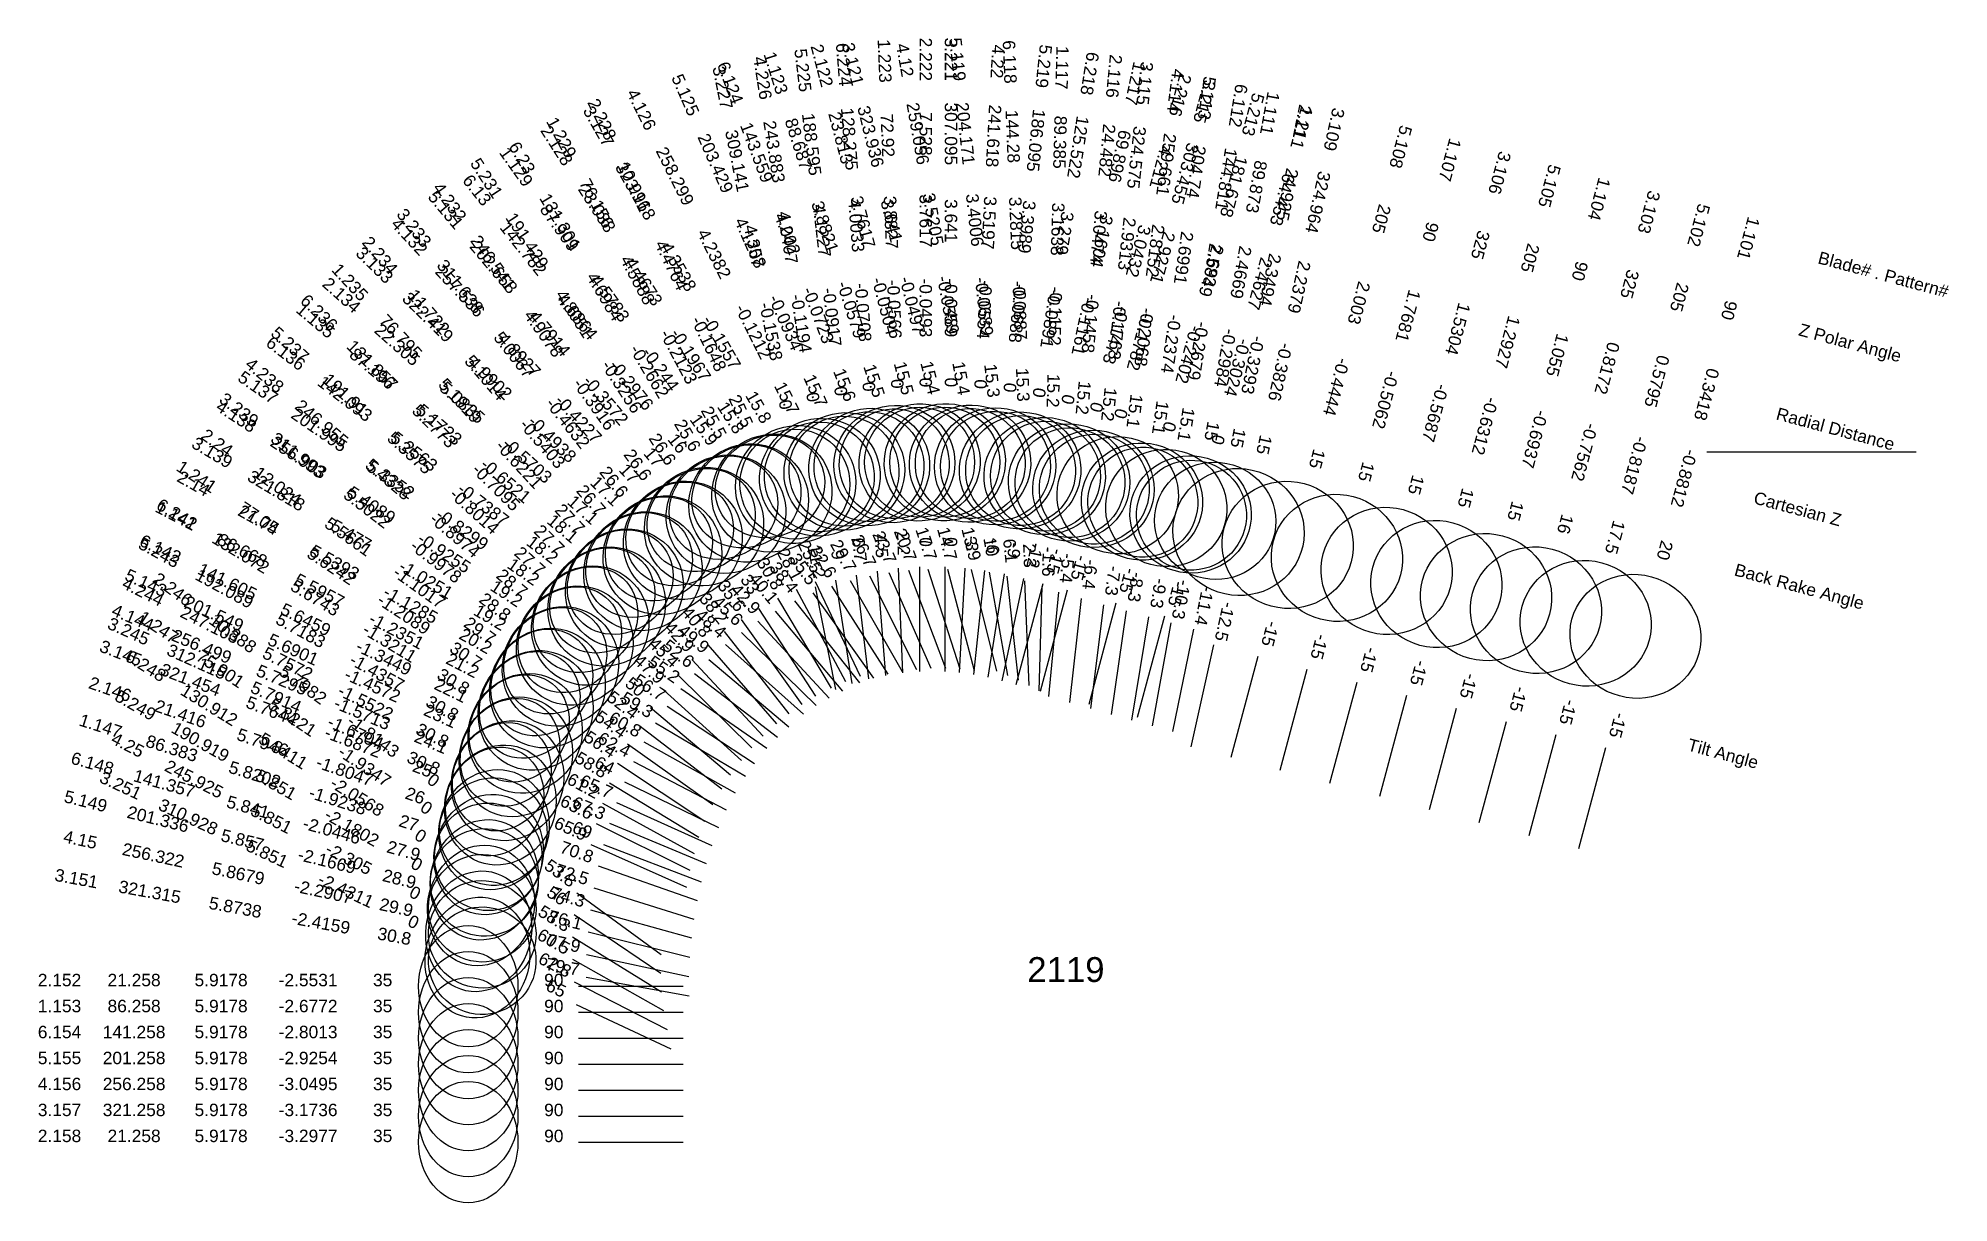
# Model space of a CAD drawing. Header units: inches. Extents: x 28.03 to 37.16, y 14.41 to 19.98.
import ezdxf
from ezdxf.enums import TextEntityAlignment as Align

# ---------------------------------------------------------------- set-up
doc = ezdxf.new("R2010")
doc.units = ezdxf.units.IN
doc.header["$MEASUREMENT"] = 0
for name, color, linetype, true_color in [('Blade_1', 30, 'Continuous', 0xff7f00), ('Blade_2', 7, 'Continuous', 0xcccc00), ('Blade_3', 7, 'Continuous', 0x00cc00), ('Blade_4', 7, 'Continuous', 0x00cccc), ('Blade_5', 7, 'Continuous', 0x0066cc), ('Blade_6', 190, 'Continuous', 0x7f00ff)]:
    doc.layers.add(name, color=color, linetype=linetype, true_color=true_color)
doc.styles.get("Standard").update_dxf_attribs({"font": 'arial.ttf'})

msp = doc.modelspace()

# ---------------------------------------------------------------- linework, layer by layer
msp.add_line((36, 18), (37, 18))
at = {"layer": 'Blade_1'}
for p, q in [((32.1368, 17.4438), (32.1563, 16.9442)), ((32.2785, 17.4396), (32.4307, 16.9634)), ((31.6486, 17.3437), (31.8844, 16.9028)), ((32.7356, 17.3949), (32.6316, 16.9058)), ((32.8218, 17.3575), (32.8082, 16.8577)), ((31.7281, 17.3266), (32.0186, 16.9197)), ((33.4079, 17.2146), (33.2785, 16.7317)), ((33.4386, 17.1826), (33.3491, 16.6907)), ((31.1507, 17.0089), (31.4909, 16.6425)), ((31.2314, 17.0083), (31.614, 16.6865)), ((34.0892, 16.9611), (33.9597, 16.4781)), ((34.8023, 16.7736), (34.6728, 16.2906)), ((30.8718, 16.5207), (31.315, 16.2892)), ((35.5155, 16.5861), (35.3861, 16.1031)), ((30.7954, 16.5128), (31.2121, 16.2364)), ((30.6829, 15.9178), (31.1599, 15.7676)), ((30.588, 15.789), (31.0026, 15.5096)), ((30.6097, 15.3228), (31.1097, 15.3228))]:
    msp.add_line(p, q, dxfattribs=at)
for centre, major_axis, ratio in [((32.1179, 17.9421), (0.2762, 0.0883), 0.963453), ((32.1173, 17.9434), (0.2623, 0.0103), 1), ((32.8362, 17.8848), (0.2899, -0.0079), 0.96483), ((32.8396, 17.8839), (0.2568, -0.0546), 1), ((31.4217, 17.756), (0.236, 0.1685), 0.961748), ((31.4112, 17.7877), (0.2346, 0.1255), 0.902388), ((33.5331, 17.7016), (0.2853, -0.0519), 0.965709), ((33.5373, 17.6976), (0.2536, -0.0679), 1), ((34.2319, 17.4938), (0.3033, -0.0813), 0.965926), ((30.8277, 17.3479), (0.1867, 0.2219), 0.950467), ((30.8081, 17.3779), (0.1949, 0.181), 0.885568), ((34.945, 17.3063), (0.3033, -0.0813), 0.965926), ((35.6582, 17.1188), (0.3033, -0.0813), 0.939693), ((30.4043, 16.7649), (0.1343, 0.257), 0.932626), ((30.3758, 16.7911), (0.147, 0.2217), 0.859513), ((30.1798, 16.0762), (0.0871, 0.2766), 0.891316), ((30.1779, 16.0653), (0.1436, 0.2131), 1), ((30.0822, 15.3228), (0, 0.29), 0.819152)]:
    msp.add_ellipse(centre, major_axis=major_axis, ratio=ratio, dxfattribs=at)
at = {"layer": 'Blade_2'}
for p, q in [((32.2383, 17.4507), (32.2383, 16.9507)), ((32.372, 17.4393), (32.4987, 16.9557)), ((31.7401, 17.3806), (31.9551, 16.9292)), ((31.817, 17.359), (32.0864, 16.9378)), ((32.8274, 17.3698), (32.698, 16.8868)), ((32.9025, 17.3291), (32.855, 16.8313)), ((31.2275, 17.0785), (31.5541, 16.7)), ((31.3107, 17.0792), (31.6844, 16.7471)), ((33.5462, 17.1536), (33.4472, 16.6635)), ((30.9213, 16.6144), (31.3579, 16.3708)), ((30.8434, 16.6054), (31.2501, 16.3146)), ((30.7035, 16.0216), (31.1756, 15.8569)), ((30.6008, 15.8936), (31.0042, 15.5982)), ((30.6097, 15.4469), (31.1097, 15.4469)), ((30.6097, 14.7023), (31.1097, 14.7023))]:
    msp.add_line(p, q, dxfattribs=at)
for centre, major_axis, ratio in [((32.2383, 17.9496), (0.2805, 0.0735), 0.963712), ((32.2383, 17.9507), (0.2625, 0), 1), ((31.5327, 17.8033), (0.2443, 0.1563), 0.962043), ((31.5236, 17.8352), (0.2402, 0.1144), 0.902665), ((32.9526, 17.8542), (0.2887, -0.0275), 0.965011), ((32.9568, 17.8527), (0.2536, -0.0679), 1), ((33.6506, 17.6707), (0.2843, -0.0574), 0.965799), ((30.9165, 17.4297), (0.1927, 0.2167), 0.955665), ((30.8986, 17.4597), (0.2014, 0.1738), 0.893561), ((30.4607, 16.8715), (0.1413, 0.2532), 0.938593), ((30.4339, 16.8983), (0.1547, 0.2164), 0.868213), ((30.2054, 16.1953), (0.0955, 0.2738), 0.898851), ((30.2018, 16.1857), (0.1518, 0.2074), 1), ((30.0822, 15.4469), (0, 0.29), 0.819152), ((30.0822, 14.7023), (0, 0.29), 0.819152)]:
    msp.add_ellipse(centre, major_axis=major_axis, ratio=ratio, dxfattribs=at)
at = {"layer": 'Blade_3'}
for p, q in [((32.359, 17.4511), (32.359, 16.9511)), ((32.4854, 17.4382), (32.6053, 16.9527)), ((31.7402, 17.3557), (31.8374, 16.8653)), ((31.9074, 17.386), (32.155, 16.9516)), ((32.9435, 17.3389), (32.8141, 16.8559)), ((33.0103, 17.2994), (32.9549, 16.8025)), ((31.3047, 17.1412), (31.614, 16.7483)), ((31.3869, 17.1373), (31.7443, 16.7877)), ((33.6427, 17.079), (33.5345, 16.5908)), ((34.3269, 16.8986), (34.1974, 16.4156)), ((30.9766, 16.7056), (31.4065, 16.4504)), ((35.0401, 16.7111), (34.9106, 16.2281)), ((30.8968, 16.6951), (31.2931, 16.3902)), ((30.6683, 16.1242), (31.1248, 15.9203)), ((30.7282, 16.1241), (31.1951, 15.9453)), ((30.6452, 15.4899), (31.1372, 15.4007)), ((30.5972, 15.3599), (31.0503, 15.1486)), ((30.6097, 14.8264), (31.1097, 14.8264))]:
    msp.add_line(p, q, dxfattribs=at)
for centre, major_axis, ratio in [((32.359, 17.9503), (0.2815, 0.0695), 0.96396), ((31.6462, 17.8443), (0.2519, 0.1436), 0.962335), ((32.359, 17.9511), (0.2625, 0), 1), ((31.643, 17.8462), (0.2575, 0.051), 1), ((33.0687, 17.8237), (0.2882, -0.0321), 0.96518), ((33.0729, 17.8218), (0.2536, -0.0679), 1), ((33.7621, 17.6174), (0.3066, -0.068), 0.965864), ((31.0098, 17.5062), (0.2028, 0.2073), 0.955943), ((30.9933, 17.5368), (0.209, 0.1645), 0.893821), ((34.4696, 17.4313), (0.3033, -0.0813), 0.965926), ((35.1828, 17.2438), (0.3033, -0.0813), 0.961262), ((30.523, 16.9749), (0.148, 0.2494), 0.944293), ((30.4978, 17.0022), (0.1622, 0.2108), 0.876669), ((30.2356, 16.3128), (0.1037, 0.2708), 0.906131), ((30.2086, 16.3296), (0.1085, 0.2429), 0.858996), ((30.1262, 15.5841), (0.0518, 0.2853), 0.85865), ((30.149, 15.5689), (0.1086, 0.2329), 1), ((30.0822, 14.8264), (0, 0.29), 0.819152)]:
    msp.add_ellipse(centre, major_axis=major_axis, ratio=ratio, dxfattribs=at)
at = {"layer": 'Blade_4'}
for p, q in [((32.4542, 17.4453), (32.428, 16.9459)), ((31.8372, 17.3867), (31.9152, 16.8928)), ((31.9991, 17.4077), (32.2239, 16.9611)), ((32.5714, 17.4247), (32.6585, 16.9323)), ((33.1178, 17.27), (33.0542, 16.774)), ((31.3853, 17.199), (31.6764, 16.7925)), ((31.466, 17.1906), (31.8061, 16.824)), ((30.9526, 16.7787), (31.3354, 16.4571)), ((31.0322, 16.7852), (31.4503, 16.5111)), ((30.6937, 16.2238), (31.1415, 16.0014)), ((30.7573, 16.2255), (31.2187, 16.0329)), ((30.6479, 15.5987), (31.1368, 15.4939)), ((30.5886, 15.4686), (31.0332, 15.2398)), ((30.6097, 14.9505), (31.1097, 14.9505))]:
    msp.add_line(p, q, dxfattribs=at)
for centre, major_axis, ratio in [((31.7618, 17.8788), (0.259, 0.1304), 0.962624), ((32.4795, 17.9441), (0.2856, 0.0505), 0.964198), ((32.4803, 17.9446), (0.2621, -0.0137), 1), ((31.7593, 17.8806), (0.2593, 0.0409), 1), ((33.1848, 17.7932), (0.2876, -0.0369), 0.965335), ((31.1073, 17.5773), (0.2126, 0.1972), 0.956228), ((31.0922, 17.6084), (0.2163, 0.1548), 0.894088), ((30.5911, 17.0745), (0.159, 0.2425), 0.944513), ((30.5672, 17.1026), (0.1711, 0.2036), 0.876873), ((30.2705, 16.4287), (0.1117, 0.2676), 0.913147), ((30.2428, 16.4478), (0.1183, 0.2382), 0.859103), ((30.1321, 15.7093), (0.0608, 0.2836), 0.867191), ((30.149, 15.695), (0.1176, 0.2285), 1), ((30.0822, 14.9505), (0, 0.29), 0.819152)]:
    msp.add_ellipse(centre, major_axis=major_axis, ratio=ratio, dxfattribs=at)
at = {"layer": 'Blade_5'}
for p, q in [((32.5488, 17.4339), (32.4966, 16.9367)), ((31.9358, 17.4117), (31.9943, 16.9152)), ((32.0916, 17.4237), (32.2929, 16.9661)), ((32.6559, 17.4066), (32.7094, 16.9095)), ((31.469, 17.252), (31.7412, 16.8326)), ((33.1757, 17.2768), (33.0463, 16.7938)), ((31.5481, 17.239), (31.8698, 16.8563)), ((33.225, 17.2406), (33.1531, 16.7458)), ((33.8543, 17.0229), (33.7248, 16.5399)), ((31.0162, 16.8612), (31.3874, 16.5261)), ((31.098, 16.8692), (31.5087, 16.584)), ((34.5646, 16.8361), (34.4351, 16.3531)), ((35.2778, 16.6486), (35.1484, 16.1656)), ((30.7231, 16.3219), (31.1613, 16.0811)), ((30.7905, 16.3255), (31.2461, 16.1195)), ((30.655, 15.7063), (31.1404, 15.5862)), ((30.5795, 15.5764), (31.0147, 15.3304)), ((30.6097, 15.0746), (31.1097, 15.0746))]:
    msp.add_line(p, q, dxfattribs=at)
for centre, major_axis, ratio in [((31.8792, 17.9066), (0.2655, 0.1168), 0.962907), ((31.8773, 17.9083), (0.2607, 0.0307), 1), ((32.5994, 17.9311), (0.2883, 0.0311), 0.96443), ((32.6011, 17.9312), (0.2611, -0.0274), 1), ((33.3009, 17.7626), (0.287, -0.0417), 0.965476), ((33.3051, 17.7598), (0.2536, -0.0679), 1), ((31.2086, 17.6428), (0.222, 0.1866), 0.956519), ((31.1949, 17.6744), (0.2231, 0.1448), 0.894359), ((33.997, 17.5556), (0.3033, -0.0813), 0.965926), ((34.7073, 17.3688), (0.3033, -0.0813), 0.965926), ((30.6648, 17.1701), (0.1654, 0.2382), 0.949961), ((30.6425, 17.1986), (0.1782, 0.1974), 0.885096), ((35.4205, 17.1813), (0.3033, -0.0813), 0.953717), ((30.3099, 16.5428), (0.1195, 0.2642), 0.919903), ((30.2817, 16.5643), (0.1281, 0.2331), 0.859225), ((30.149, 15.8198), (0.1265, 0.2237), 1), ((30.143, 15.8331), (0.0697, 0.2815), 0.875484), ((30.0822, 15.0746), (0, 0.29), 0.819152)]:
    msp.add_ellipse(centre, major_axis=major_axis, ratio=ratio, dxfattribs=at)
at = {"layer": 'Blade_6'}
for p, q in [((32.1848, 17.4344), (32.3619, 16.9668)), ((32.0358, 17.4307), (32.0748, 16.9323)), ((32.6428, 17.4171), (32.5646, 16.9233)), ((32.7398, 17.3842), (32.76, 16.8846)), ((31.5594, 17.3013), (31.8155, 16.8718)), ((31.6412, 17.289), (31.9517, 16.8971)), ((33.332, 17.2115), (33.2514, 16.718)), ((31.0813, 16.9371), (31.4374, 16.5861)), ((31.1627, 16.9408), (31.5598, 16.6371)), ((30.7566, 16.4184), (31.1844, 16.1597)), ((30.8283, 16.4241), (31.2778, 16.2051)), ((30.6668, 15.8127), (31.1482, 15.6775)), ((30.5796, 15.6832), (31.0049, 15.4204)), ((30.6097, 15.1987), (31.1097, 15.1987))]:
    msp.add_line(p, q, dxfattribs=at)
for centre, major_axis, ratio in [((31.998, 17.9277), (0.2712, 0.1027), 0.963184), ((31.9967, 17.9292), (0.2617, 0.0205), 1), ((32.7185, 17.9113), (0.2898, 0.0117), 0.964633), ((32.721, 17.9109), (0.2593, -0.0411), 1), ((31.3136, 17.7024), (0.2273, 0.1801), 0.961453), ((31.3016, 17.7338), (0.2285, 0.1362), 0.902111), ((33.417, 17.7321), (0.2862, -0.0467), 0.965601), ((30.7437, 17.2613), (0.1762, 0.2303), 0.950208), ((30.7227, 17.2905), (0.1867, 0.1894), 0.885326), ((30.3541, 16.6551), (0.127, 0.2607), 0.926395), ((30.3257, 16.6789), (0.1376, 0.2276), 0.85936), ((30.159, 15.9554), (0.0784, 0.2792), 0.883525), ((30.1589, 15.9432), (0.1351, 0.2186), 1), ((30.0822, 15.1987), (0, 0.29), 0.819152)]:
    msp.add_ellipse(centre, major_axis=major_axis, ratio=ratio, dxfattribs=at)

# ---------------------------------------------------------------- texts
for s, height, p in [('Blade# . Pattern#', 0.059375, (36.5334, 18.9305)), ('Z Polar Angle', 0.059375, (36.4412, 18.5864)), ('Radial Distance', 0.059375, (36.3336, 18.1849)), ('Cartesian Z', 0.059375, (36.2261, 17.7835)), ('Back Rake Angle', 0.059375, (36.1339, 17.4394)), ('Tilt Angle', 0.05937, (35.9099, 16.6033))]:
    msp.add_text(s, height=height, rotation=345).set_placement(p, align=Align.MIDDLE_LEFT)
msp.add_text('2119', height=0.11875).set_placement((32.9375, 15.5267), align=Align.MIDDLE_CENTER)
at = {"layer": 'Blade_1'}
for s, height, rotation, p in [('1.123', 0.05937, 287.72387, (31.5235, 19.8019)), ('1.223', 0.05937, 272.24, (32.042, 19.8669)), ('1.117', 0.05937, 268.43884, (32.8894, 19.8366)), ('1.217', 0.05937, 258, (33.2398, 19.7669)), ('1.111', 0.05937, 259.68464, (33.8827, 19.6225)), ('1.211', 0.05937, 255, (34.0355, 19.557)), ('1.229', 0.05937, 298.14098, (30.5016, 19.4882)), ('88.687', 0.05937, 287.72387, (31.6319, 19.4626)), ('72.92', 0.05937, 272.24, (32.0559, 19.511)), ('89.385', 0.05937, 268.43884, (32.8797, 19.4805)), ('69.896', 0.05937, 258, (33.1657, 19.4184)), ('1.129', 0.05937, 305.51593, (30.2874, 19.3452)), ('1.107', 0.05937, 255, (34.7435, 19.403)), ('89.873', 0.05937, 259.68464, (33.8189, 19.272)), ('76.156', 0.05937, 298.14098, (30.6696, 19.174)), ('64.453', 0.05937, 255, (33.9433, 19.2129)), ('1.104', 0.05937, 255, (35.4566, 19.2155)), ('87.909', 0.05937, 305.51593, (30.4944, 19.0553)), ('3.8821', 0.05937, 287.72387, (31.7585, 19.0667)), ('3.8827', 0.05937, 272.24, (32.0722, 19.0957)), ('3.1638', 0.05937, 268.43884, (32.8684, 19.065)), ('3.1604', 0.05937, 258, (33.0793, 19.0119)), ('90', 0.05937, 255, (34.6512, 19.0588)), ('1.101', 0.05937, 255, (36.1698, 19.0279)), ('1.235', 0.05937, 312.87939, (29.4958, 18.791)), ('4.5888', 0.05937, 298.14098, (30.8656, 18.8076)), ('2.4669', 0.05937, 259.68464, (33.7445, 18.8631)), ('2.4627', 0.05937, 255, (33.8357, 18.8114)), ('90', 0.05937, 255, (35.3643, 18.8713)), ('4.5783', 0.05937, 305.51593, (30.7358, 18.717)), ('-0.0579', 0.05937, 287.72387, (31.885, 18.6708)), ('-0.0566', 0.05937, 272.24, (32.0884, 18.6804)), ('-0.1152', 0.05937, 268.43884, (32.857, 18.6495)), ('-0.1161', 0.05937, 258, (32.9929, 18.6053)), ('1.7681', 0.05937, 255, (34.5437, 18.6574)), ('90', 0.05937, 255, (36.0776, 18.6838)), ('1.135', 0.05937, 319.92974, (29.3335, 18.6048)), ('76.795', 0.05937, 312.87939, (29.7382, 18.53)), ('-0.2123', 0.05937, 298.14098, (31.0617, 18.4411)), ('-0.2984', 0.05937, 259.68464, (33.6701, 18.4542)), ('-0.3024', 0.05937, 255, (33.7282, 18.4099)), ('1.055', 0.05937, 255, (35.2568, 18.4699)), ('87.196', 0.05937, 319.92974, (29.6061, 18.3754)), ('-0.244', 0.05937, 305.51593, (30.9773, 18.3787)), ('5.1919', 0.05937, 312.87939, (30.0211, 18.2254)), ('15.5', 0.05937, 287.72387, (31.9935, 18.3314)), ('15.2', 0.05937, 268.43884, (32.8473, 18.2934)), ('-0.5062', 0.05937, 255, (34.4361, 18.2559)), ('0.3418', 0.05937, 255, (35.97, 18.2824)), ('0', 0.0594, 272.24, (32.1024, 18.3244)), ('0', 0.0594, 258, (32.9188, 18.2568)), ('5.1723', 0.05937, 319.92974, (29.9242, 18.1079)), ('15.9', 0.05937, 305.51593, (31.1842, 18.0887)), ('25.5', 0.05937, 298.14098, (31.2297, 18.1269)), ('-0.6937', 0.05937, 255, (35.1492, 18.0684)), ('15', 0.05937, 259.68464, (33.6063, 18.1037)), ('0', 0.0594, 255, (33.636, 18.0658)), ('-0.6221', 0.05937, 312.87939, (30.3039, 17.9209)), ('-0.8812', 0.05937, 255, (35.8624, 17.8809)), ('1.241', 0.05937, 326.4464, (28.7687, 17.857)), ('-0.6521', 0.05937, 319.92974, (30.2423, 17.8403)), ('15', 0.05937, 255, (34.3439, 17.9118)), ('1.141', 0.05937, 332.4195, (28.6737, 17.6689)), ('77.05', 0.05937, 326.4464, (29.0656, 17.6601)), ('27.7', 0.05937, 312.87939, (30.5463, 17.6598)), ('15', 0.05937, 255, (35.057, 17.7243)), ('18.1', 0.05937, 319.92974, (30.5149, 17.611)), ('2.2', 0.05937, 272.24, (32.1322, 17.5625)), ('17.7', 0.05937, 287.72387, (32.2423, 17.5528)), ('86.668', 0.05937, 332.4195, (28.9894, 17.504)), ('5.6242', 0.05937, 326.4464, (29.4119, 17.4303)), ('28.1', 0.05937, 298.14098, (31.5926, 17.4484)), ('-12', 0.05937, 258, (32.7603, 17.511)), ('-1.6', 0.05937, 268.43884, (32.8251, 17.4762)), ('20', 0.05937, 255, (35.7702, 17.5368)), ('35.5', 0.05937, 305.51593, (31.6591, 17.4233)), ('5.5957', 0.05937, 332.4195, (29.3578, 17.3115)), ('-15', 0.05937, 255, (33.4386, 17.3293)), ('-10.3', 0.05937, 259.68464, (33.4599, 17.2995)), ('-1.2089', 0.05937, 326.4464, (29.7583, 17.2006)), ('1.247', 0.05937, 326.02999, (28.586, 17.1378)), ('-1.2351', 0.05937, 332.4195, (29.7262, 17.1191)), ('42.9', 0.05937, 312.87939, (31.0699, 17.0959)), ('49.9', 0.05937, 319.92974, (31.1405, 17.0848)), ('30.7', 0.05937, 326.4464, (30.0552, 17.0037)), ('-15', 0.05937, 255, (34.1199, 17.0758)), ('75.901', 0.05937, 326.02999, (28.8814, 16.9387)), ('21.2', 0.05937, 332.4195, (30.042, 16.9541)), ('-15', 0.05937, 255, (34.833, 16.8883)), ('5.8221', 0.05937, 326.02999, (29.2261, 16.7065)), ('1.147', 0.05937, 342.52457, (28.3174, 16.6625)), ('-15', 0.05937, 255, (35.5462, 16.7008)), ('86.383', 0.05937, 342.52457, (28.6572, 16.5555)), ('56.4', 0.05937, 326.4464, (30.6965, 16.5784)), ('62.4', 0.05937, 332.4195, (30.7666, 16.5756)), ('5.8202', 0.05937, 342.52457, (29.0536, 16.4307)), ('-1.9347', 0.05937, 326.02999, (29.5708, 16.4743)), ('-1.9238', 0.05937, 342.52457, (29.4501, 16.3059)), ('27', 0.05937, 342.52457, (29.7899, 16.1989)), ('0', 0.0594, 326.02999, (29.8663, 16.2752)), ('72.5', 0.05937, 342.52457, (30.5697, 15.9534)), ('56', 0.05937, 326.02999, (30.4895, 15.8553)), ('1.153', 0.05937, 359.99999, (28.1297, 15.3228)), ('86.258', 0.05937, 359.99999, (28.4859, 15.3228)), ('5.9178', 0.05937, 359.99999, (28.9016, 15.3228)), ('-2.6772', 0.05937, 359.99999, (29.3172, 15.3228)), ('35', 0.05937, 359.99999, (29.6734, 15.3228)), ('90', 0.05937, 359.99999, (30.4909, 15.3228))]:
    msp.add_text(s, height=height, rotation=rotation, dxfattribs=at).set_placement(p, align=Align.CENTER)
at = {"layer": 'Blade_2'}
for s, height, rotation, p in [('2.122', 0.05937, 284.68396, (31.7434, 19.8383)), ('2.222', 0.05937, 270, (32.2383, 19.8757)), ('2.116', 0.05937, 264.55266, (33.1379, 19.7979)), ('2.216', 0.05937, 255, (33.455, 19.7121)), ('2.228', 0.05937, 295.46342, (30.6945, 19.5764)), ('23.813', 0.05937, 284.68396, (31.8337, 19.4937)), ('2.11', 0.05937, 258.58501, (34.037, 19.5846)), ('2.128', 0.05937, 302.61118, (30.4804, 19.448)), ('7.528', 0.05937, 270, (32.2383, 19.5194)), ('24.482', 0.05937, 264.55266, (33.1041, 19.4432)), ('4.211', 0.05937, 255, (33.3628, 19.368)), ('10.991', 0.05937, 295.46342, (30.8477, 19.2547)), ('24.925', 0.05937, 258.58501, (33.9665, 19.2354)), ('23.038', 0.05937, 302.61118, (30.6724, 19.1479)), ('3.7617', 0.05937, 284.68396, (31.939, 19.0917)), ('3.7617', 0.05937, 270, (32.2383, 19.1038)), ('3.0474', 0.05937, 264.55266, (33.0647, 19.0295)), ('3.0432', 0.05937, 255, (33.2552, 18.9666)), ('2.234', 0.05937, 310.78788, (29.6388, 18.9199)), ('4.4764', 0.05937, 295.46342, (31.0264, 18.8795)), ('4.4673', 0.05937, 302.61118, (30.8964, 18.7978)), ('2.3494', 0.05937, 258.58501, (33.8843, 18.828)), ('2.134', 0.05937, 318.366, (29.4572, 18.7269)), ('-0.0504', 0.05937, 284.68396, (32.0444, 18.6896)), ('-0.0493', 0.05937, 270, (32.2383, 18.6882)), ('11.722', 0.05937, 310.78788, (29.8715, 18.6501)), ('-0.1458', 0.05937, 264.55266, (33.0252, 18.6157)), ('-0.1648', 0.05937, 295.46342, (31.205, 18.5042)), ('-0.1473', 0.05937, 255, (33.1477, 18.5651)), ('22.305', 0.05937, 318.366, (29.7234, 18.4902)), ('-0.1967', 0.05937, 302.61118, (31.1204, 18.4477)), ('-0.3293', 0.05937, 258.58501, (33.802, 18.4206)), ('5.1014', 0.05937, 310.78788, (30.143, 18.3355)), ('15.5', 0.05937, 284.68396, (32.1347, 18.345)), ('0', 0.0594, 270, (32.2383, 18.3319)), ('5.0835', 0.05937, 318.366, (30.0341, 18.2141)), ('25.5', 0.05937, 295.46342, (31.3582, 18.1826)), ('15.2', 0.05937, 264.55266, (32.9914, 18.2611)), ('15.8', 0.05937, 302.61118, (31.3124, 18.1476)), ('0', 0.0594, 255, (33.0555, 18.221)), ('2.24', 0.05937, 324.43202, (28.8652, 18.02)), ('-0.5403', 0.05937, 310.78788, (30.4145, 18.0208)), ('15', 0.05937, 258.58501, (33.7315, 18.0714)), ('-0.5703', 0.05937, 318.366, (30.3447, 17.9379)), ('2.14', 0.05937, 330.83676, (28.7557, 17.8229)), ('12.024', 0.05937, 324.43202, (29.1549, 17.8128)), ('26.7', 0.05937, 310.78788, (30.6472, 17.7511)), ('21.74', 0.05937, 330.83676, (29.0668, 17.6493)), ('17.1', 0.05937, 318.366, (30.611, 17.7013)), ('5.5661', 0.05937, 324.43202, (29.493, 17.571)), ('14.7', 0.05937, 284.68396, (32.3419, 17.5542)), ('5.5393', 0.05937, 330.83676, (29.4297, 17.4468)), ('25.5', 0.05937, 295.46342, (31.689, 17.4878)), ('32.6', 0.05937, 302.61118, (31.753, 17.459)), ('0', 0.0594, 270, (32.2383, 17.5694)), ('-15', 0.05937, 255, (32.8581, 17.4845)), ('-5.4', 0.05937, 264.55266, (32.9138, 17.4473)), ('2.246', 0.05937, 323.78999, (28.653, 17.3196)), ('-1.1017', 0.05937, 324.43202, (29.8311, 17.3293)), ('-11.4', 0.05937, 258.58501, (33.5697, 17.27)), ('-1.1285', 0.05937, 330.83676, (29.7927, 17.2443)), ('10.888', 0.05937, 323.78999, (28.9405, 17.1092)), ('29.7', 0.05937, 324.43202, (30.1209, 17.1221)), ('40.8', 0.05937, 310.78788, (31.1499, 17.1684)), ('48.4', 0.05937, 318.366, (31.222, 17.1581)), ('20.2', 0.05937, 330.83676, (30.1037, 17.0707)), ('5.7982', 0.05937, 323.78999, (29.2758, 16.8637)), ('2.146', 0.05937, 340.77405, (28.3618, 16.8382)), ('21.416', 0.05937, 340.77405, (28.6982, 16.7209)), ('-1.8143', 0.05937, 323.78999, (29.6112, 16.6181)), ('54.4', 0.05937, 324.43202, (30.7468, 16.6745)), ('60.8', 0.05937, 330.83676, (30.8176, 16.6723)), ('5.7946', 0.05937, 340.77405, (29.0906, 16.5841)), ('-1.8047', 0.05937, 340.77405, (29.483, 16.4472)), ('0', 0.0594, 323.78999, (29.8986, 16.4077)), ('26', 0.05937, 340.77405, (29.8194, 16.3299)), ('70.8', 0.05937, 340.77405, (30.5913, 16.0607)), ('53.8', 0.05937, 323.78999, (30.505, 15.9637)), ('2.152', 0.05937, 359.99999, (28.1297, 15.4469)), ('21.258', 0.05937, 359.99999, (28.4859, 15.4469)), ('5.9178', 0.05937, 359.99999, (28.9016, 15.4469)), ('-2.5531', 0.05937, 359.99999, (29.3172, 15.4469)), ('35', 0.05937, 359.99999, (29.6734, 15.4469)), ('90', 0.05937, 359.99999, (30.4909, 15.4469)), ('2.158', 0.05937, 359.99999, (28.1297, 14.7023)), ('21.258', 0.05937, 359.99999, (28.4859, 14.7023)), ('5.9178', 0.05937, 359.99999, (28.9016, 14.7023)), ('-3.2977', 0.05937, 359.99999, (29.3172, 14.7023)), ('35', 0.05937, 359.99999, (29.6734, 14.7023)), ('90', 0.05937, 359.99999, (30.4909, 14.7023))]:
    msp.add_text(s, height=height, rotation=rotation, dxfattribs=at).set_placement(p, align=Align.CENTER)
at = {"layer": 'Blade_3'}
for s, height, rotation, p in [('3.121', 0.05937, 283.86761, (31.891, 19.8459)), ('3.221', 0.05937, 270, (32.359, 19.8761)), ('3.227', 0.05937, 281.21, (31.2688, 19.7345)), ('3.115', 0.05937, 263.63947, (33.285, 19.7642)), ('3.215', 0.05937, 255, (33.5711, 19.6812)), ('3.127', 0.05937, 299.68393, (30.6793, 19.5406)), ('323.936', 0.05937, 283.86761, (31.9764, 19.5)), ('307.095', 0.05937, 270, (32.359, 19.5198)), ('3.109', 0.05937, 257.49834, (34.1899, 19.547)), ('309.141', 0.05937, 281.21, (31.3381, 19.385)), ('324.575', 0.05937, 263.63947, (33.2455, 19.4101)), ('303.455', 0.05937, 255, (33.4789, 19.3371)), ('323.168', 0.05937, 299.68393, (30.8557, 19.2311)), ('3.106', 0.05937, 255, (34.9812, 19.3405)), ('324.964', 0.05937, 257.49834, (34.1128, 19.1992)), ('3.641', 0.05937, 283.86761, (32.076, 19.0965)), ('3.641', 0.05937, 270, (32.359, 19.1042)), ('3.103', 0.05937, 255, (35.6944, 19.153)), ('3.233', 0.05937, 308.20819, (29.8004, 19.0522)), ('4.357', 0.05937, 281.21, (31.4189, 18.9773)), ('2.9313', 0.05937, 263.63947, (33.1995, 18.9971)), ('4.3538', 0.05937, 299.68393, (31.0615, 18.87)), ('2.9271', 0.05937, 255, (33.3713, 18.9356)), ('325', 0.05937, 255, (34.8889, 18.9963)), ('3.133', 0.05937, 315.62853, (29.6141, 18.8716)), ('311.638', 0.05937, 308.20819, (30.0208, 18.7722)), ('2.2379', 0.05937, 257.49834, (34.0229, 18.7935)), ('-0.0497', 0.05937, 283.86761, (32.1756, 18.693)), ('-0.0489', 0.05937, 270, (32.359, 18.6886)), ('325', 0.05937, 255, (35.6021, 18.8088)), ('322.419', 0.05937, 315.62853, (29.8688, 18.6225)), ('-0.1763', 0.05937, 263.63947, (33.1534, 18.584)), ('1.5304', 0.05937, 255, (34.7814, 18.5949)), ('-0.1557', 0.05937, 299.68393, (31.2673, 18.5089)), ('-0.1538', 0.05937, 281.21, (31.4997, 18.5696)), ('-0.1782', 0.05937, 255, (33.2638, 18.5342)), ('5.0067', 0.05937, 308.20819, (30.2779, 18.4457)), ('4.9902', 0.05937, 315.62853, (30.1658, 18.3318)), ('-0.3826', 0.05937, 257.49834, (33.9329, 18.3877)), ('0.8172', 0.05937, 255, (35.4946, 18.4074)), ('15.4', 0.05937, 283.86761, (32.261, 18.3471)), ('0', 0.0594, 270, (32.359, 18.3323)), ('3.239', 0.05937, 322.42646, (28.9693, 18.1781)), ('15.8', 0.05937, 299.68393, (31.4438, 18.1994)), ('15.2', 0.05937, 263.63947, (33.114, 18.2299)), ('-0.5687', 0.05937, 255, (34.6738, 18.1934)), ('-0.4632', 0.05937, 308.20819, (30.5349, 18.1191)), ('0', 0.0594, 281.21, (31.5689, 18.2202)), ('0', 0.0594, 255, (33.1716, 18.1901)), ('311.993', 0.05937, 322.42646, (29.2517, 17.9609)), ('-0.4938', 0.05937, 315.62853, (30.4629, 18.0412)), ('15', 0.05937, 257.49834, (33.8558, 18.0399)), ('-0.7562', 0.05937, 255, (35.387, 18.0059)), ('3.139', 0.05937, 329.30612, (28.844, 17.9716)), ('321.818', 0.05937, 329.30612, (29.1504, 17.7897)), ('26.6', 0.05937, 308.20819, (30.7553, 17.8391)), ('5.5022', 0.05937, 322.42646, (29.5811, 17.7074)), ('17.1', 0.05937, 315.62853, (30.7176, 17.792)), ('15', 0.05937, 255, (34.5816, 17.8493)), ('5.477', 0.05937, 329.30612, (29.5078, 17.5775)), ('13.9', 0.05937, 283.86761, (32.457, 17.5535)), ('16', 0.05937, 255, (35.2948, 17.6618)), ('-0.9978', 0.05937, 322.42646, (29.9105, 17.454)), ('11.2', 0.05937, 281.21, (31.7172, 17.4722)), ('29.7', 0.05937, 299.68393, (31.8486, 17.4892)), ('0', 0.0594, 270, (32.359, 17.5698)), ('-1.0251', 0.05937, 329.30612, (29.8652, 17.3654)), ('-15', 0.05937, 255, (32.9742, 17.4536)), ('-6.4', 0.05937, 263.63947, (33.0234, 17.4175)), ('19.2', 0.05937, 329.30612, (30.1715, 17.1835)), ('28.8', 0.05937, 322.42646, (30.1928, 17.2368)), ('38.2', 0.05937, 308.20819, (31.2312, 17.2345)), ('45.6', 0.05937, 315.62853, (31.302, 17.2204)), ('-12.5', 0.05937, 257.49834, (33.6684, 17.1949)), ('3.245', 0.05937, 335.92994, (28.4478, 17.1161)), ('3.145', 0.05937, 339.04334, (28.4122, 17.0111)), ('312.115', 0.05937, 335.92994, (28.773, 16.9708)), ('321.454', 0.05937, 339.04334, (28.7449, 16.8837)), ('-15', 0.05937, 255, (34.3576, 17.0133)), ('5.7914', 0.05937, 335.92994, (29.1525, 16.8013)), ('5.7644', 0.05937, 339.04334, (29.1331, 16.7351)), ('52.4', 0.05937, 322.42646, (30.8027, 16.7675)), ('59.3', 0.05937, 329.30612, (30.8745, 16.7663)), ('-15', 0.05937, 255, (35.0708, 16.8258)), ('-1.6704', 0.05937, 335.92994, (29.532, 16.6318)), ('-1.6872', 0.05937, 339.04334, (29.5212, 16.5864)), ('30.8', 0.05937, 335.92994, (29.8573, 16.4865)), ('25', 0.05937, 339.04334, (29.8539, 16.459)), ('3.251', 0.05937, 334.99999, (28.4093, 16.3801)), ('310.928', 0.05937, 334.99999, (28.7322, 16.2296)), ('65.9', 0.05937, 335.92994, (30.5599, 16.1727)), ('69', 0.05937, 339.04334, (30.6173, 16.1666)), ('5.851', 0.05937, 334.99999, (29.1089, 16.0539)), ('3.151', 0.05937, 349.71909, (28.205, 15.9326)), ('-2.4311', 0.05937, 334.99999, (29.4856, 15.8783)), ('321.315', 0.05937, 349.71909, (28.5556, 15.869)), ('5.8738', 0.05937, 349.71909, (28.9645, 15.7948)), ('-2.4159', 0.05937, 349.71909, (29.3735, 15.7206)), ('30.8', 0.05937, 349.71909, (29.724, 15.657)), ('0', 0.0594, 334.99999, (29.8084, 15.7277)), ('79.7', 0.05937, 349.71909, (30.5284, 15.5111)), ('65', 0.05937, 334.99999, (30.4895, 15.4101)), ('3.157', 0.05937, 359.99999, (28.1297, 14.8264)), ('321.258', 0.05937, 359.99999, (28.4859, 14.8264)), ('5.9178', 0.05937, 359.99999, (28.9016, 14.8264)), ('-3.1736', 0.05937, 359.99999, (29.3172, 14.8264)), ('35', 0.05937, 359.99999, (29.6734, 14.8264)), ('90', 0.05937, 359.99999, (30.4909, 14.8264))]:
    msp.add_text(s, height=height, rotation=rotation, dxfattribs=at).set_placement(p, align=Align.CENTER)
at = {"layer": 'Blade_4'}
for s, height, rotation, p in [('4.12', 0.05937, 280.03116, (32.1394, 19.8668)), ('4.22', 0.05937, 267, (32.5811, 19.8669)), ('4.226', 0.05937, 278.97, (31.4591, 19.7821)), ('4.114', 0.05937, 262.69934, (33.4329, 19.7299)), ('4.126', 0.05937, 296.73037, (30.8836, 19.6226)), ('259.056', 0.05937, 280.03116, (32.2014, 19.5159)), ('241.618', 0.05937, 267, (32.5624, 19.5112)), ('243.883', 0.05937, 278.97, (31.5147, 19.4302)), ('258.299', 0.05937, 296.73037, (31.0438, 19.3045)), ('259.661', 0.05937, 262.69934, (33.3876, 19.3765)), ('4.232', 0.05937, 305.60024, (29.9696, 19.1765)), ('3.5205', 0.05937, 280.03116, (32.2738, 19.1067)), ('3.5197', 0.05937, 267, (32.5407, 19.0961)), ('4.132', 0.05937, 312.85228, (29.7794, 19.0087)), ('4.2407', 0.05937, 278.97, (31.5795, 19.0196)), ('2.8152', 0.05937, 262.69934, (33.3348, 18.9643)), ('246.541', 0.05937, 305.60024, (30.1769, 18.8868)), ('4.2382', 0.05937, 296.73037, (31.2308, 18.9333)), ('257.536', 0.05937, 312.85228, (30.0217, 18.7475)), ('-0.0559', 0.05937, 280.03116, (32.3462, 18.6974)), ('-0.0554', 0.05937, 267, (32.5189, 18.6811)), ('-0.1194', 0.05937, 278.97, (31.6443, 18.6091)), ('4.9078', 0.05937, 305.60024, (30.4189, 18.5489)), ('-0.1212', 0.05937, 296.73037, (31.4177, 18.562)), ('-0.2068', 0.05937, 262.69934, (33.282, 18.552)), ('4.8927', 0.05937, 312.85228, (30.3043, 18.4428)), ('4.238', 0.05937, 319.95911, (29.0907, 18.3433)), ('15.4', 0.05937, 280.03116, (32.4083, 18.3466)), ('-0.4227', 0.05937, 312.85228, (30.587, 18.1381)), ('-0.3916', 0.05937, 305.60024, (30.6608, 18.2109)), ('15.7', 0.05937, 296.73037, (31.5779, 18.2439)), ('0', 0.0594, 278.97, (31.6998, 18.2572)), ('0', 0.0594, 267, (32.5003, 18.3253)), ('15.1', 0.05937, 262.69934, (33.2367, 18.1986)), ('4.138', 0.05937, 326.74596, (28.9583, 18.1452)), ('246.955', 0.05937, 319.95911, (29.3635, 18.1141)), ('256.903', 0.05937, 326.74596, (29.2562, 17.9498)), ('26.6', 0.05937, 305.60024, (30.8682, 17.9213)), ('5.4328', 0.05937, 319.95911, (29.6817, 17.8467)), ('17', 0.05937, 312.85228, (30.8293, 17.877)), ('5.4089', 0.05937, 326.74596, (29.6038, 17.7219)), ('-0.8974', 0.05937, 319.95911, (29.9999, 17.5794)), ('-0.9255', 0.05937, 326.74596, (29.9514, 17.494)), ('9', 0.0594, 278.97, (31.8187, 17.504)), ('26.7', 0.05937, 296.73037, (31.9456, 17.5137)), ('-3', 0.05937, 267, (32.4604, 17.5638)), ('10', 0.05937, 280.03116, (32.5507, 17.5416)), ('28.7', 0.05937, 319.95911, (30.2726, 17.3502)), ('-7.3', 0.05937, 262.69934, (33.1328, 17.3878)), ('4.244', 0.05937, 333.58308, (28.5157, 17.3058)), ('19.2', 0.05937, 326.74596, (30.2493, 17.2986)), ('35.6', 0.05937, 305.60024, (31.3162, 17.2956)), ('42.9', 0.05937, 312.85228, (31.3853, 17.2776)), ('4.144', 0.05937, 337.3421, (28.4687, 17.1809)), ('247.103', 0.05937, 333.58308, (28.8347, 17.1473)), ('256.499', 0.05937, 337.3421, (28.7974, 17.0436)), ('5.7572', 0.05937, 333.58308, (29.207, 16.9624)), ('5.7295', 0.05937, 337.3421, (29.181, 16.8835)), ('50', 0.05937, 319.95911, (30.8617, 16.8551)), ('56.7', 0.05937, 326.74596, (30.9329, 16.8504)), ('-1.5713', 0.05937, 337.3421, (29.5645, 16.7234)), ('-1.5522', 0.05937, 333.58308, (29.5792, 16.7775)), ('4.25', 0.05937, 332.75999, (28.4424, 16.5736)), ('24.1', 0.05937, 337.3421, (29.8933, 16.5862)), ('30.8', 0.05937, 333.58308, (29.8982, 16.619)), ('245.925', 0.05937, 332.75999, (28.7591, 16.4105)), ('63.6', 0.05937, 333.58308, (30.5874, 16.2766)), ('67.3', 0.05937, 337.3421, (30.6477, 16.2712)), ('5.851', 0.05937, 332.75999, (29.1286, 16.2203)), ('4.15', 0.05937, 347.8998, (28.223, 16.1186)), ('256.322', 0.05937, 347.8998, (28.5713, 16.0439)), ('-2.305', 0.05937, 332.75999, (29.4982, 16.03)), ('5.8679', 0.05937, 347.8998, (28.9777, 15.9568)), ('-2.2907', 0.05937, 347.8998, (29.3841, 15.8697)), ('0', 0.0594, 332.75999, (29.8149, 15.867)), ('29.9', 0.05937, 347.8998, (29.7324, 15.795)), ('77.9', 0.05937, 347.8998, (30.5318, 15.6236)), ('62.8', 0.05937, 332.75999, (30.4831, 15.523)), ('4.156', 0.05937, 359.99999, (28.1297, 14.9505)), ('256.258', 0.05937, 359.99999, (28.4859, 14.9505)), ('5.9178', 0.05937, 359.99999, (28.9016, 14.9505)), ('-3.0495', 0.05937, 359.99999, (29.3172, 14.9505)), ('35', 0.05937, 359.99999, (29.6734, 14.9505)), ('90', 0.05937, 359.99999, (30.4909, 14.9505))]:
    msp.add_text(s, height=height, rotation=rotation, dxfattribs=at).set_placement(p, align=Align.CENTER)
at = {"layer": 'Blade_5'}
for s, height, rotation, p in [('5.225', 0.05937, 276.72, (31.652, 19.8201)), ('5.119', 0.05937, 276.14869, (32.3903, 19.8724)), ('5.219', 0.05937, 264, (32.8023, 19.8456)), ('5.125', 0.05937, 293.74373, (31.093, 19.6938)), ('5.113', 0.05937, 261.72862, (33.5818, 19.6948)), ('204.171', 0.05937, 276.14869, (32.4284, 19.5182)), ('186.095', 0.05937, 264, (32.7651, 19.4913)), ('5.213', 0.05937, 255, (33.8033, 19.6192)), ('188.595', 0.05937, 276.72, (31.6937, 19.4663)), ('5.108', 0.05937, 255, (34.5085, 19.4648)), ('203.429', 0.05937, 293.74373, (31.2365, 19.3677)), ('204.74', 0.05937, 261.72862, (33.5305, 19.3422)), ('5.231', 0.05937, 302.98392, (30.1451, 19.2921)), ('181.678', 0.05937, 255, (33.7111, 19.275)), ('5.105', 0.05937, 255, (35.2189, 19.278)), ('5.131', 0.05937, 310.0568, (29.9521, 19.1373)), ('4.1227', 0.05937, 276.72, (31.7424, 19.0535)), ('3.4006', 0.05937, 276.14869, (32.4729, 19.1049)), ('3.3989', 0.05937, 264, (32.7216, 19.078)), ('205', 0.05937, 255, (34.4163, 19.1206)), ('5.102', 0.05937, 255, (35.9321, 19.0904)), ('191.429', 0.05937, 302.98392, (30.339, 18.9932)), ('4.1208', 0.05937, 293.74373, (31.4038, 18.9873)), ('202.658', 0.05937, 310.0568, (30.1813, 18.8646)), ('2.6991', 0.05937, 261.72862, (33.4707, 18.9309)), ('2.6949', 0.05937, 255, (33.6035, 18.8736)), ('205', 0.05937, 255, (35.1266, 18.9338)), ('-0.0689', 0.05937, 276.14869, (32.5175, 18.6917)), ('2.003', 0.05937, 255, (34.3088, 18.7192)), ('205', 0.05937, 255, (35.8398, 18.7463)), ('4.8051', 0.05937, 302.98392, (30.5653, 18.6446)), ('-0.0934', 0.05937, 293.74373, (31.5712, 18.6068)), ('-0.0917', 0.05937, 276.72, (31.791, 18.6407)), ('-0.0688', 0.05937, 264, (32.6782, 18.6647)), ('4.7914', 0.05937, 310.0568, (30.4488, 18.5465)), ('-0.2374', 0.05937, 261.72862, (33.4109, 18.5196)), ('1.2927', 0.05937, 255, (35.0191, 18.5324)), ('5.237', 0.05937, 317.92429, (29.2111, 18.4909)), ('-0.2402', 0.05937, 255, (33.496, 18.4721)), ('-0.4444', 0.05937, 255, (34.2012, 18.3177)), ('0.5795', 0.05937, 255, (35.7323, 18.3449)), ('5.137', 0.05937, 325.2198, (29.0611, 18.2839)), ('191.91', 0.05937, 317.92429, (29.4755, 18.2522)), ('-0.3572', 0.05937, 310.0568, (30.7163, 18.2283)), ('-0.3256', 0.05937, 302.98392, (30.7915, 18.2959)), ('15.7', 0.05937, 293.74373, (31.7146, 18.2808)), ('15.3', 0.05937, 276.14869, (32.5556, 18.3375)), ('0', 0.0594, 276.72, (31.8327, 18.2869)), ('0', 0.0594, 264, (32.6409, 18.3104)), ('-0.6312', 0.05937, 255, (34.9115, 18.1309)), ('201.995', 0.05937, 325.2198, (29.3537, 18.0806)), ('15.1', 0.05937, 261.72862, (33.3597, 18.1671)), ('5.3575', 0.05937, 317.92429, (29.784, 17.9736)), ('26.6', 0.05937, 302.98392, (30.9855, 17.9971)), ('0', 0.0594, 255, (33.4038, 18.128)), ('17', 0.05937, 310.0568, (30.9455, 17.9557)), ('15', 0.05937, 255, (34.109, 17.9736)), ('-0.8187', 0.05937, 255, (35.6247, 17.9434)), ('5.3352', 0.05937, 325.2198, (29.6951, 17.8436)), ('-0.8014', 0.05937, 317.92429, (30.0925, 17.6951)), ('15', 0.05937, 255, (34.8193, 17.7868)), ('-0.8299', 0.05937, 325.2198, (30.0365, 17.6065)), ('23.7', 0.05937, 293.74373, (32.0438, 17.5324)), ('17.5', 0.05937, 255, (35.5325, 17.5993)), ('5.243', 0.05937, 331.22087, (28.5914, 17.4927)), ('27.7', 0.05937, 317.92429, (30.3569, 17.4564)), ('6.7', 0.05937, 276.72, (31.9219, 17.5297)), ('-6', 0.05937, 264, (32.5612, 17.552)), ('6.1', 0.05937, 276.14869, (32.6432, 17.5247)), ('5.143', 0.05937, 335.66922, (28.5308, 17.3472)), ('192.089', 0.05937, 331.22087, (28.9037, 17.3212)), ('18.2', 0.05937, 325.2198, (30.3291, 17.4033)), ('-15', 0.05937, 255, (33.2064, 17.3915)), ('33', 0.05937, 302.98392, (31.4044, 17.3516)), ('40.1', 0.05937, 310.0568, (31.4716, 17.3299)), ('-8.3', 0.05937, 261.72862, (33.2421, 17.3581)), ('201.549', 0.05937, 335.66922, (28.8554, 17.2005)), ('5.7183', 0.05937, 331.22087, (29.268, 17.1211)), ('-15', 0.05937, 255, (33.885, 17.1376)), ('5.6901', 0.05937, 335.66922, (29.2341, 17.0292)), ('-1.4357', 0.05937, 331.22087, (29.6323, 16.921)), ('47.9', 0.05937, 317.92429, (30.9281, 16.9408)), ('55.2', 0.05937, 325.2198, (31.0005, 16.9369)), ('-15', 0.05937, 255, (34.5953, 16.9508)), ('-1.4572', 0.05937, 335.66922, (29.6128, 16.858)), ('5.249', 0.05937, 330.51999, (28.478, 16.7644)), ('30.8', 0.05937, 331.22087, (29.9445, 16.7495)), ('-15', 0.05937, 255, (35.3085, 16.7633)), ('190.919', 0.05937, 330.51999, (28.7881, 16.5891)), ('23.1', 0.05937, 335.66922, (29.9374, 16.7112)), ('5.851', 0.05937, 330.51999, (29.1499, 16.3846)), ('61.2', 0.05937, 331.22087, (30.619, 16.379)), ('65.7', 0.05937, 335.66922, (30.6823, 16.3744)), ('5.149', 0.05937, 346.09449, (28.2477, 16.3023)), ('201.336', 0.05937, 346.09449, (28.5935, 16.2167)), ('-2.1802', 0.05937, 330.51999, (29.5118, 16.18)), ('5.857', 0.05937, 346.09449, (28.997, 16.1168)), ('-2.1669', 0.05937, 346.09449, (29.4004, 16.0169)), ('28.9', 0.05937, 346.09449, (29.7462, 15.9313)), ('0', 0.0594, 330.51999, (29.8219, 16.0047)), ('76.1', 0.05937, 346.09449, (30.5398, 15.7349)), ('60.5', 0.05937, 330.51999, (30.4761, 15.6349)), ('5.155', 0.05937, 359.99999, (28.1297, 15.0746)), ('201.258', 0.05937, 359.99999, (28.4859, 15.0746)), ('5.9178', 0.05937, 359.99999, (28.9016, 15.0746)), ('-2.9254', 0.05937, 359.99999, (29.3172, 15.0746)), ('35', 0.05937, 359.99999, (29.6734, 15.0746)), ('90', 0.05937, 359.99999, (30.4909, 15.0746))]:
    msp.add_text(s, height=height, rotation=rotation, dxfattribs=at).set_placement(p, align=Align.CENTER)
at = {"layer": 'Blade_6'}
for s, height, rotation, p in [('6.224', 0.05937, 274.48, (31.8464, 19.8483)), ('6.118', 0.05937, 272.31663, (32.6396, 19.8622)), ('6.218', 0.05937, 261, (33.0222, 19.8122)), ('6.124', 0.05937, 290.74376, (31.3064, 19.7536)), ('6.112', 0.05937, 260.72364, (33.7317, 19.6591)), ('128.275', 0.05937, 274.48, (31.8742, 19.4932)), ('144.28', 0.05937, 272.31663, (32.654, 19.5062)), ('143.559', 0.05937, 290.74376, (31.4326, 19.4205)), ('125.522', 0.05937, 261, (32.9664, 19.4604)), ('6.23', 0.05937, 300.80145, (30.3141, 19.3902)), ('144.811', 0.05937, 260.72364, (33.6743, 19.3075)), ('6.13', 0.05937, 308.39161, (30.101, 19.2327)), ('131.301', 0.05937, 300.80145, (30.4965, 19.0842)), ('4.0033', 0.05937, 274.48, (31.9067, 19.0788)), ('3.2815', 0.05937, 272.31663, (32.6708, 19.091)), ('142.782', 0.05937, 308.39161, (30.3223, 18.9535)), ('4.002', 0.05937, 290.74376, (31.5798, 19.0318)), ('3.279', 0.05937, 261, (32.9014, 19.0499)), ('2.583', 0.05937, 260.72364, (33.6073, 18.8973)), ('4.6984', 0.05937, 300.80145, (30.7093, 18.7272)), ('-0.0708', 0.05937, 274.48, (31.9391, 18.6645)), ('-0.0887', 0.05937, 272.31663, (32.6876, 18.6757)), ('6.236', 0.05937, 315.41156, (29.3493, 18.6444)), ('4.6864', 0.05937, 308.39161, (30.5804, 18.6278)), ('-0.0723', 0.05937, 290.74376, (31.727, 18.6431)), ('-0.0891', 0.05937, 261, (32.8364, 18.6394)), ('6.136', 0.05937, 322.58932, (29.1928, 18.4475)), ('131.857', 0.05937, 315.41156, (29.603, 18.3943)), ('-0.2679', 0.05937, 260.72364, (33.5403, 18.4871)), ('-0.2662', 0.05937, 300.80145, (30.9222, 18.3702)), ('142.093', 0.05937, 322.58932, (29.4758, 18.2311)), ('-0.2976', 0.05937, 308.39161, (30.8385, 18.302)), ('15.6', 0.05937, 290.74376, (31.8532, 18.31)), ('15.3', 0.05937, 272.31663, (32.702, 18.3197)), ('0', 0.0594, 274.48, (31.9669, 18.3093)), ('0', 0.0594, 261, (32.7807, 18.2875)), ('5.2773', 0.05937, 315.41156, (29.899, 18.1025)), ('15.1', 0.05937, 260.72364, (33.4829, 18.1355)), ('5.2563', 0.05937, 322.58932, (29.8059, 17.9786)), ('16', 0.05937, 308.39161, (31.0597, 18.0228)), ('25.6', 0.05937, 300.80145, (31.1046, 18.0642)), ('-0.7095', 0.05937, 315.41156, (30.195, 17.8107)), ('-0.7387', 0.05937, 322.58932, (30.136, 17.7261)), ('6.242', 0.05937, 328.84326, (28.6754, 17.6767)), ('27.7', 0.05937, 315.41156, (30.4487, 17.5606)), ('20.7', 0.05937, 290.74376, (32.1428, 17.5454)), ('6.142', 0.05937, 334.02858, (28.5988, 17.5101)), ('132.072', 0.05937, 328.84326, (28.9802, 17.4924)), ('18.2', 0.05937, 322.58932, (30.419, 17.5096)), ('4.5', 0.05937, 274.48, (32.0265, 17.5491)), ('-9', 0.05937, 261, (32.6614, 17.5344)), ('2.3', 0.05937, 272.31663, (32.735, 17.5029)), ('141.605', 0.05937, 334.02858, (28.919, 17.3541)), ('30.8', 0.05937, 300.80145, (31.4986, 17.4033)), ('38.4', 0.05937, 308.39161, (31.5674, 17.382)), ('5.6743', 0.05937, 328.84326, (29.3359, 17.2773)), ('-9.3', 0.05937, 260.72364, (33.3511, 17.3287)), ('5.6459', 0.05937, 334.02858, (29.2927, 17.1721)), ('-1.3211', 0.05937, 328.84326, (29.6916, 17.0623)), ('-1.3449', 0.05937, 334.02858, (29.6663, 16.9901)), ('45.4', 0.05937, 315.41156, (30.9967, 17.0204)), ('52.6', 0.05937, 322.58932, (31.0684, 17.013)), ('6.248', 0.05937, 328.27999, (28.5262, 16.9524)), ('22.1', 0.05937, 334.02858, (29.9866, 16.8341)), ('30.8', 0.05937, 328.84326, (29.9964, 16.878)), ('130.912', 0.05937, 328.27999, (28.8292, 16.7651)), ('5.8411', 0.05937, 328.27999, (29.1827, 16.5466)), ('6.148', 0.05937, 344.30682, (28.2793, 16.4835)), ('58.8', 0.05937, 328.84326, (30.6549, 16.4799)), ('64', 0.05937, 334.02858, (30.7216, 16.4761)), ('141.357', 0.05937, 344.30682, (28.6222, 16.3872)), ('-2.0568', 0.05937, 328.27999, (29.5363, 16.3281)), ('5.841', 0.05937, 344.30682, (29.0224, 16.2747)), ('-2.0446', 0.05937, 344.30682, (29.4225, 16.1623)), ('0', 0.0594, 328.27999, (29.8393, 16.1408)), ('27.9', 0.05937, 344.30682, (29.7655, 16.066)), ('74.3', 0.05937, 344.30682, (30.5525, 15.8448)), ('58.3', 0.05937, 328.27999, (30.4786, 15.7457)), ('6.154', 0.05937, 359.99999, (28.1297, 15.1987)), ('141.258', 0.05937, 359.99999, (28.4859, 15.1987)), ('5.9178', 0.05937, 359.99999, (28.9016, 15.1987)), ('-2.8013', 0.05937, 359.99999, (29.3172, 15.1987)), ('35', 0.05937, 359.99999, (29.6734, 15.1987)), ('90', 0.05937, 359.99999, (30.4909, 15.1987))]:
    msp.add_text(s, height=height, rotation=rotation, dxfattribs=at).set_placement(p, align=Align.CENTER)

doc.saveas('drawing.dxf')
